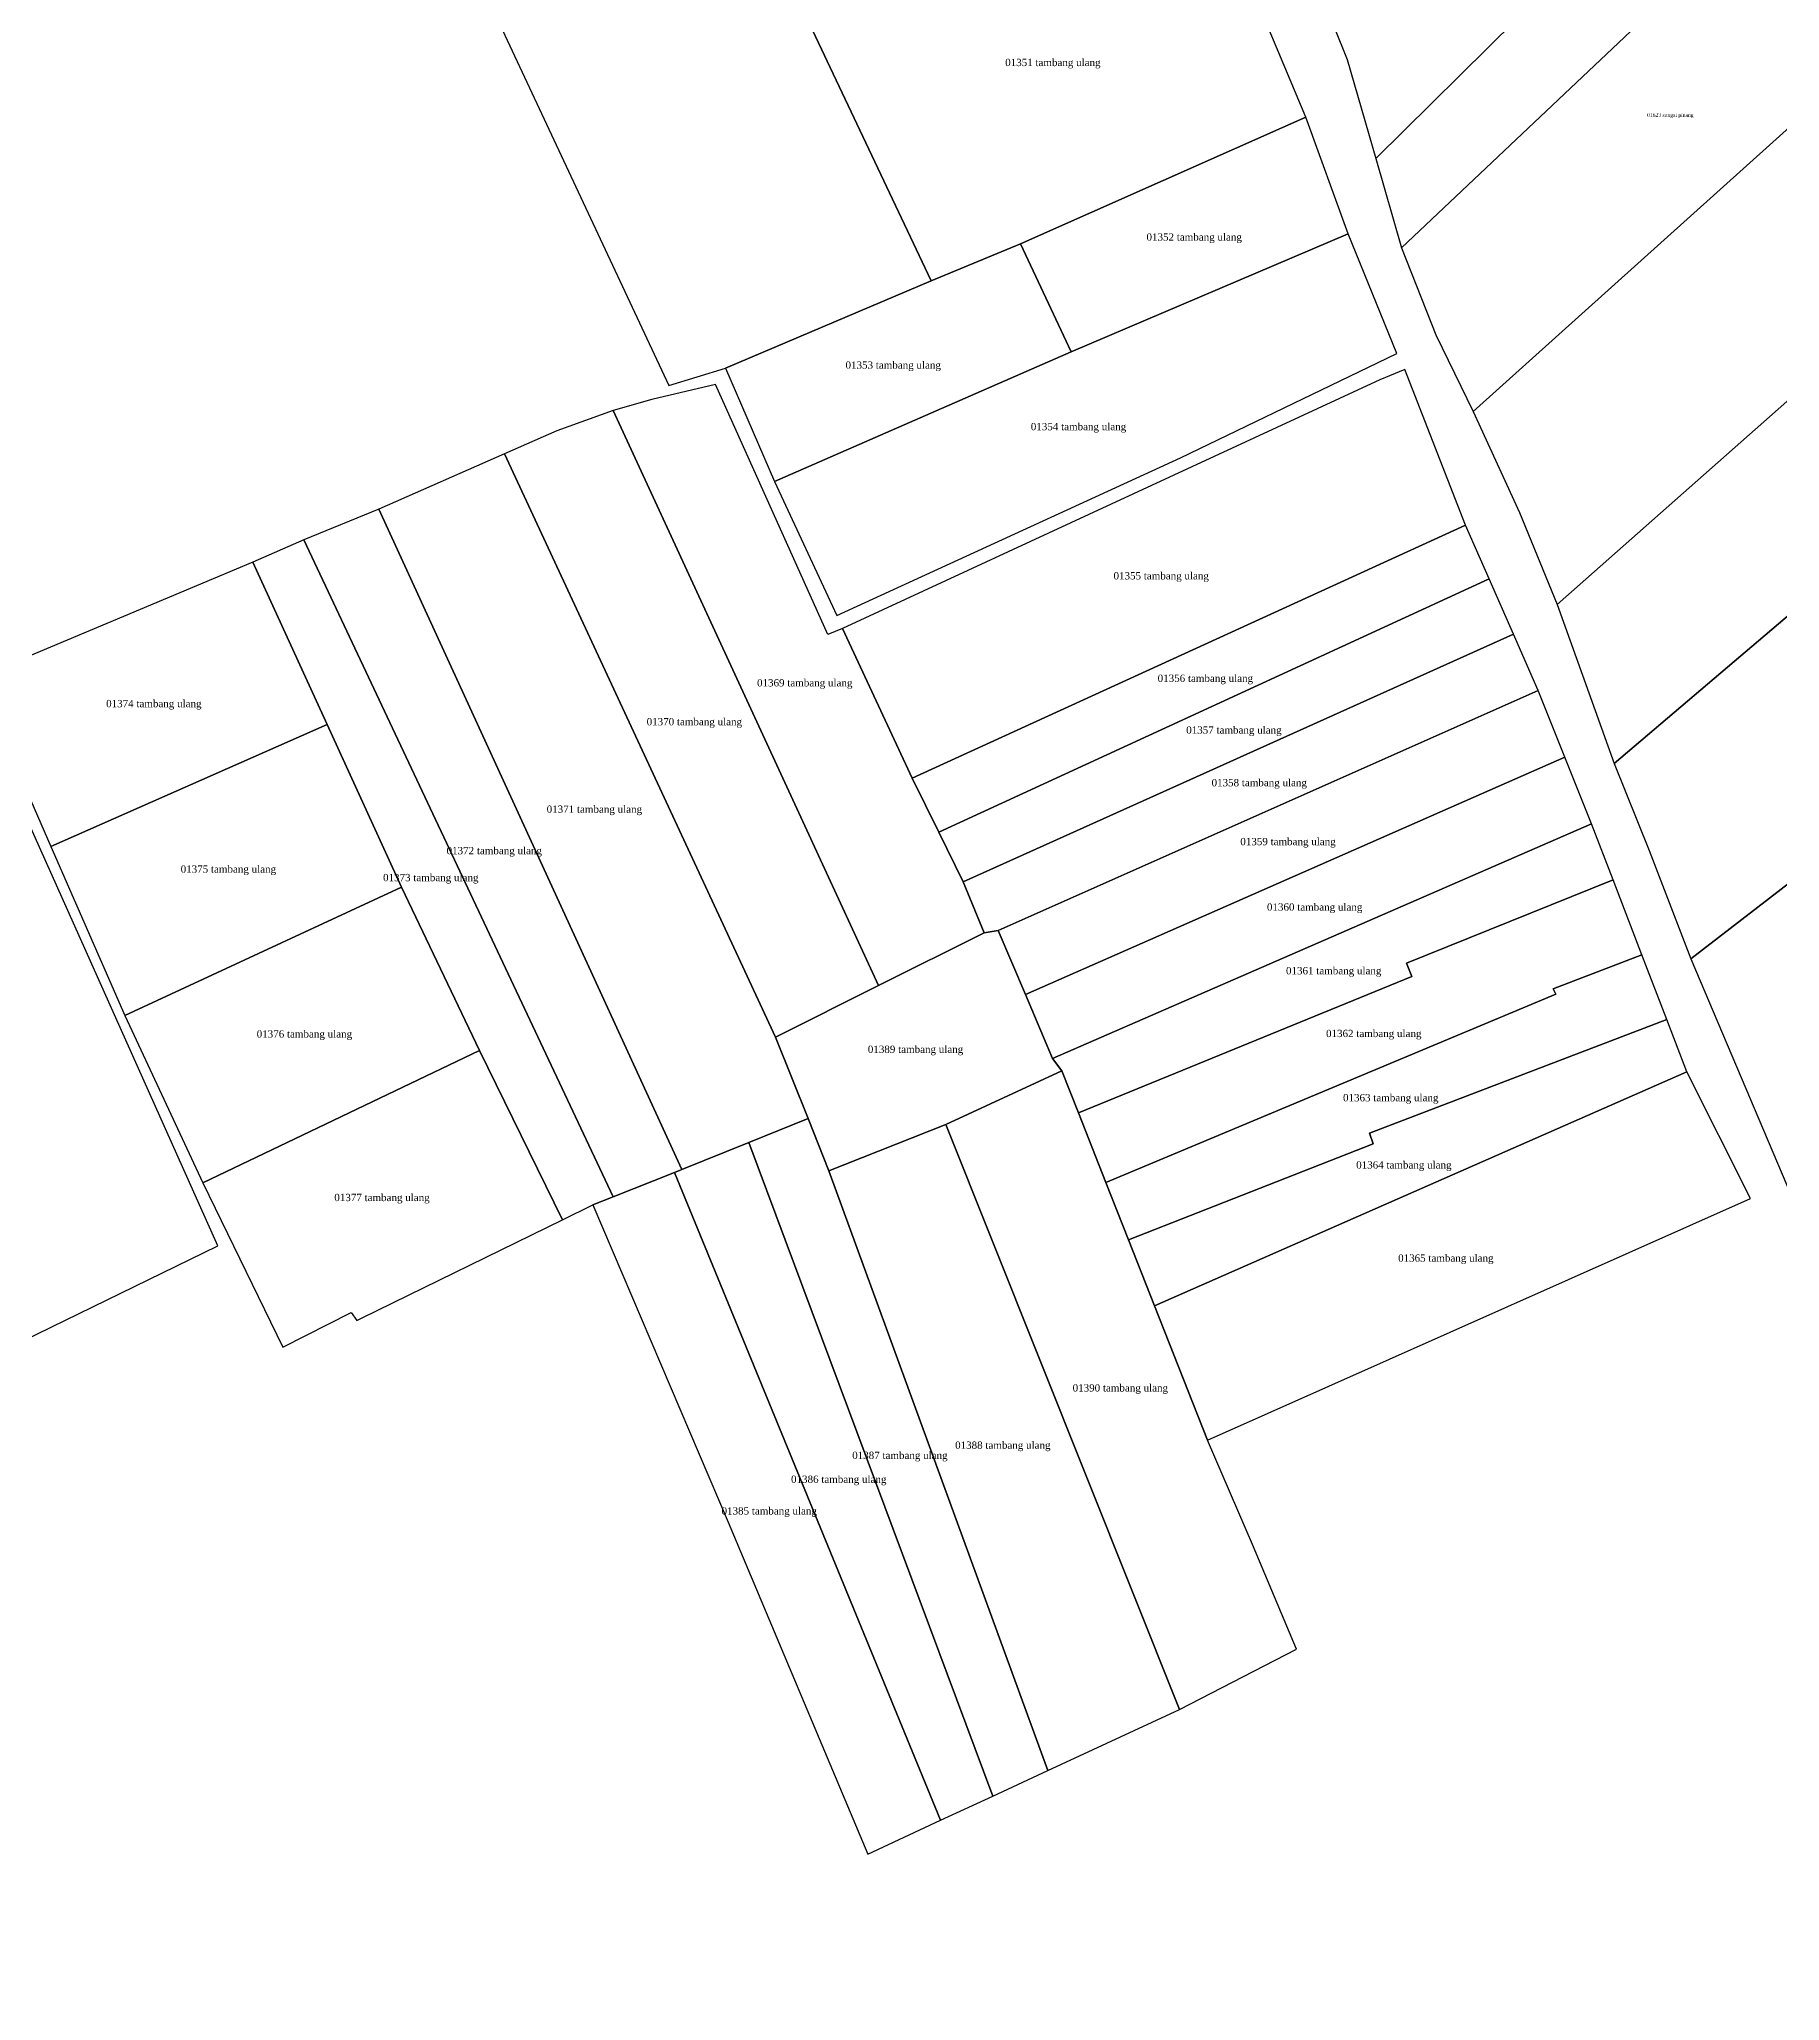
# Model space of a CAD drawing. Extents: x 112679 to 115315, y 1093188 to 1107835.
# Drawn here: x 114173 to 114650, y 1093726 to 1094264 of the extents above; entities that cross this region are included whole.
import ezdxf
from ezdxf.enums import TextEntityAlignment as Align

# ---------------------------------------------------------------- set-up
doc = ezdxf.new("R2010")
doc.units = 0
doc.header["$MEASUREMENT"] = 0
for name, color, linetype in [('020100', 7, 'CONTINUOUS'), ('080201', 7, 'CONTINUOUS'), ('tn_lai', 7, 'CONTINUOUS')]:
    doc.layers.add(name, color=color, linetype=linetype)
doc.styles.get("Standard").update_dxf_attribs({"font": 'times.ttf', "height": 4})
picture_1 = doc.add_image_def('image1.jpg', size_in_pixel=(6552, 8121))

msp = doc.modelspace()

# ---------------------------------------------------------------- linework, layer by layer
at = {"layer": '020100', "color": 5, "linetype": 'Continuous'}
for points in [[(114670.22, 1094360.92), (114539.34, 1094231.55), (114546.41, 1094207.06), (114668.86, 1094322.78), (114836.42, 1094475.45), (114810.36, 1094500.36), (114788.43, 1094477.88), (114716.4, 1094406.55), (114670.22, 1094360.92)], [(114670.22, 1094360.92), (114647.53, 1094398.5), (114510.98, 1094309.7), (114531.49, 1094258.7), (114539.34, 1094231.55), (114670.22, 1094360.92)], [(114589.06, 1094109.22), (114604.72, 1094065.54), (114744.31, 1094184.2), (114942.14, 1094352.37), (114945.06, 1094357.84), (114909.6, 1094392.45), (114789.14, 1094286.02), (114589.06, 1094109.22)], [(114383.98, 1094268.48), (114356.96, 1094327.32), (114339.14, 1094367.21), (114332.18, 1094383.19), (114262.78, 1094345.71), (114345.37, 1094169.24), (114360.93, 1094174.04), (114417.33, 1094197.97), (114383.98, 1094268.48)], [(114837.82, 1094056.02), (114842.26, 1094059.09), (114921, 1094123), (115048.43, 1094295.88), (114986.32, 1094343.35), (114974.51, 1094326.71), (114942.14, 1094352.37), (114744.31, 1094184.2), (114604.72, 1094065.54), (114614.33, 1094041.71), (114625.73, 1094011.97), (114781.3, 1094131.87), (114837.82, 1094056.02)], [(114789.14, 1094286.02), (114754.43, 1094330.97), (114700.69, 1094283.22), (114566.08, 1094162.09), (114578.72, 1094134.41), (114589.06, 1094109.22), (114789.14, 1094286.02)], [(114566.08, 1094162.09), (114700.69, 1094283.22), (114684.62, 1094303.55), (114668.86, 1094322.78), (114546.41, 1094207.06), (114555.83, 1094183.14), (114566.08, 1094162.09)], [(114441.88, 1094208.16), (114520.1, 1094242.86), (114488.3, 1094318.74), (114383.98, 1094268.48), (114417.33, 1094197.97), (114441.88, 1094208.16)], [(114455.73, 1094178.45), (114531.72, 1094210.89), (114520.1, 1094242.86), (114441.88, 1094208.16), (114455.73, 1094178.45)], [(114455.73, 1094178.45), (114374.3, 1094142.89), (114391.43, 1094106.16), (114485.7, 1094149.42), (114545.1, 1094178.08), (114531.72, 1094210.89), (114455.73, 1094178.45)], [(114441.88, 1094208.16), (114417.33, 1094197.97), (114360.93, 1094174.04), (114374.3, 1094142.89), (114455.73, 1094178.45), (114441.88, 1094208.16)], [(114563.92, 1094130.98), (114547.28, 1094173.63), (114540.48, 1094170.81), (114392.97, 1094102.62), (114412.11, 1094061.53), (114563.92, 1094130.98)], [(114330.07, 1094162.4), (114402.88, 1094004.65), (114431.82, 1094019.11), (114426.1, 1094033.15), (114419.39, 1094046.76), (114412.11, 1094061.53), (114392.97, 1094102.62), (114388.97, 1094100.98), (114358.12, 1094169.57), (114340.7, 1094165.39), (114330.07, 1094162.4)], [(114330.07, 1094162.4), (114314.64, 1094156.86), (114300.25, 1094150.56), (114374.62, 1093990.54), (114402.88, 1094004.65), (114330.07, 1094162.4)], [(114300.25, 1094150.56), (114265.76, 1094135.34), (114348.87, 1093954.21), (114367.25, 1093961.61), (114383.55, 1093968.18), (114374.62, 1093990.54), (114300.25, 1094150.56)], [(114265.76, 1094135.34), (114245.2, 1094126.94), (114330.09, 1093946.71), (114346.93, 1093953.43), (114348.87, 1093954.21), (114265.76, 1094135.34)], [(114419.39, 1094046.76), (114570.4, 1094116.25), (114563.92, 1094130.98), (114412.11, 1094061.53), (114419.39, 1094046.76)], [(114658.24, 1093935.47), (114769.7, 1094008.9), (114837.82, 1094056.02), (114781.3, 1094131.87), (114625.73, 1094011.97), (114658.24, 1093935.47)], [(114245.2, 1094126.94), (114231.22, 1094120.79), (114251.62, 1094076.25), (114272.01, 1094031.7), (114293.41, 1093986.84), (114316.19, 1093940.42), (114324.52, 1093944.49), (114330.09, 1093946.71), (114245.2, 1094126.94)], [(114175.8, 1094042.78), (114251.62, 1094076.25), (114231.22, 1094120.79), (114155.54, 1094089.11), (114175.8, 1094042.78)], [(114577.1, 1094101.04), (114570.4, 1094116.25), (114419.39, 1094046.76), (114426.1, 1094033.15), (114577.1, 1094101.04)], [(114577.1, 1094101.04), (114426.1, 1094033.15), (114431.82, 1094019.11), (114435.74, 1094019.82), (114583.9, 1094085.56), (114577.1, 1094101.04)], [(114109.98, 1094003.54), (114114.22, 1094004.13), (114152.93, 1093899.79), (114221.59, 1093933.29), (114152.31, 1094087.78), (114094.65, 1094063.85), (114109.46, 1094023.15), (114109.98, 1094003.54)], [(114591.22, 1094067.28), (114583.9, 1094085.56), (114435.74, 1094019.82), (114443.17, 1094002.26), (114591.22, 1094067.28)], [(114196.06, 1093996.45), (114272.01, 1094031.7), (114251.62, 1094076.25), (114175.8, 1094042.78), (114196.06, 1093996.45)], [(114443.17, 1094002.26), (114450.6, 1093984.7), (114598.54, 1094049), (114591.22, 1094067.28), (114443.17, 1094002.26)], [(114450.6, 1093984.7), (114453.19, 1093981.29), (114457.74, 1093969.75), (114549.19, 1094007.13), (114547.78, 1094010.78), (114604.44, 1094033.66), (114598.54, 1094049), (114450.6, 1093984.7)], [(114612.35, 1094013.09), (114604.44, 1094033.66), (114547.78, 1094010.78), (114549.19, 1094007.13), (114457.74, 1093969.75), (114465.27, 1093950.62), (114588.7, 1094002.34), (114587.98, 1094003.78), (114612.35, 1094013.09)], [(114272.01, 1094031.7), (114196.06, 1093996.45), (114217.46, 1093950.53), (114293.41, 1093986.84), (114272.01, 1094031.7)], [(114402.88, 1094004.65), (114374.62, 1093990.54), (114383.55, 1093968.18), (114389.26, 1093953.9), (114421.37, 1093966.52), (114453.19, 1093981.29), (114450.6, 1093984.7), (114443.17, 1094002.26), (114435.74, 1094019.82), (114431.82, 1094019.11), (114402.88, 1094004.65)], [(114619.18, 1093995.33), (114612.35, 1094013.09), (114587.98, 1094003.78), (114588.7, 1094002.34), (114465.27, 1093950.62), (114471.45, 1093934.94), (114538.63, 1093961.25), (114537.61, 1093964.16), (114619.18, 1093995.33)], [(114624.7, 1093980.98), (114619.18, 1093995.33), (114537.61, 1093964.16), (114538.63, 1093961.25), (114471.45, 1093934.94), (114478.58, 1093916.86), (114624.7, 1093980.98)], [(114293.41, 1093986.84), (114217.46, 1093950.53), (114239.44, 1093905.51), (114258.15, 1093915.01), (114259.75, 1093912.83), (114261.21, 1093913.54), (114316.19, 1093940.42), (114293.41, 1093986.84)], [(114421.37, 1093966.52), (114485.46, 1093806.11), (114517.55, 1093822.65), (114505.47, 1093851.4), (114493.11, 1093879.98), (114478.58, 1093916.86), (114471.45, 1093934.94), (114465.27, 1093950.62), (114457.74, 1093969.75), (114453.19, 1093981.29), (114421.37, 1093966.52)], [(114478.58, 1093916.86), (114493.11, 1093879.98), (114642.12, 1093946.28), (114624.7, 1093980.98), (114478.58, 1093916.86)], [(114389.26, 1093953.9), (114383.55, 1093968.18), (114367.25, 1093961.61), (114434.27, 1093782.38), (114449.33, 1093789.36), (114389.26, 1093953.9)], [(114485.46, 1093806.11), (114421.37, 1093966.52), (114389.26, 1093953.9), (114449.33, 1093789.36), (114485.46, 1093806.11)], [(114367.25, 1093961.61), (114348.87, 1093954.21), (114346.93, 1093953.43), (114419.92, 1093775.73), (114434.27, 1093782.38), (114367.25, 1093961.61)], [(114419.92, 1093775.73), (114346.93, 1093953.43), (114330.09, 1093946.71), (114324.52, 1093944.49), (114361.61, 1093857.47), (114399.92, 1093766.46), (114419.92, 1093775.73)]]:
    msp.add_lwpolyline(points, dxfattribs=at)

# ---------------------------------------------------------------- texts
at = {"layer": '080201', "color": 5, "linetype": 'Continuous'}
for s, height, p in [('01351 tambang ulang', 2, (114450.72, 1094256.87)), ('01623 sungai pinang', 1, (114620.15, 1094242.94)), ('01352 tambang ulang', 2, (114489.5, 1094208.99)), ('01353 tambang ulang', 2, (114406.91, 1094173.87)), ('01354 tambang ulang', 2, (114457.75, 1094156.99)), ('01355 tambang ulang', 2, (114480.45, 1094116.07)), ('01369 tambang ulang', 2, (114382.63, 1094086.72)), ('01356 tambang ulang', 2, (114492.56, 1094087.96)), ('01374 tambang ulang', 2, (114204.02, 1094081.02)), ('01370 tambang ulang', 2, (114352.34, 1094076.05)), ('01357 tambang ulang', 2, (114500.4, 1094073.77)), ('01358 tambang ulang', 2, (114507.35, 1094059.33)), ('01371 tambang ulang', 2, (114324.91, 1094052.06)), ('01359 tambang ulang', 2, (114515.24, 1094043.17)), ('01375 tambang ulang', 2, (114224.48, 1094035.63)), ('01372 tambang ulang', 2, (114297.44, 1094040.69)), ('01373 tambang ulang', 2, (114280.01, 1094033.3)), ('01360 tambang ulang', 2, (114522.55, 1094025.21)), ('01361 tambang ulang', 2, (114527.78, 1094007.76)), ('01376 tambang ulang', 2, (114245.34, 1093990.4)), ('01362 tambang ulang', 2, (114538.77, 1093990.54)), ('01389 tambang ulang', 2, (114413.03, 1093986.2)), ('01363 tambang ulang', 2, (114543.43, 1093972.93)), ('01364 tambang ulang', 2, (114547.03, 1093954.48)), ('01377 tambang ulang', 2, (114266.63, 1093945.55)), ('01365 tambang ulang', 2, (114558.54, 1093928.94)), ('01390 tambang ulang', 2, (114469.23, 1093893.32)), ('01387 tambang ulang', 2, (114408.74, 1093874.82)), ('01388 tambang ulang', 2, (114436.98, 1093877.61)), ('01386 tambang ulang', 2, (114391.96, 1093868.26)), ('01385 tambang ulang', 2, (114372.89, 1093859.58))]:
    msp.add_text(s, height=height, dxfattribs=at).set_placement(p, align=Align.CENTER)

# ---------------------------------------------------------------- pictures from other files: only their frames are drawn
at = {"layer": 'tn_lai', "color": 2, "linetype": 'Continuous'}
image = msp.add_image(picture_1, insert=(112679.19, 1095276.05), size_in_units=(2087.86, 2587.84), rotation=-90, dxfattribs=at)
image.dxf.flags = 7

doc.saveas('drawing.dxf')
